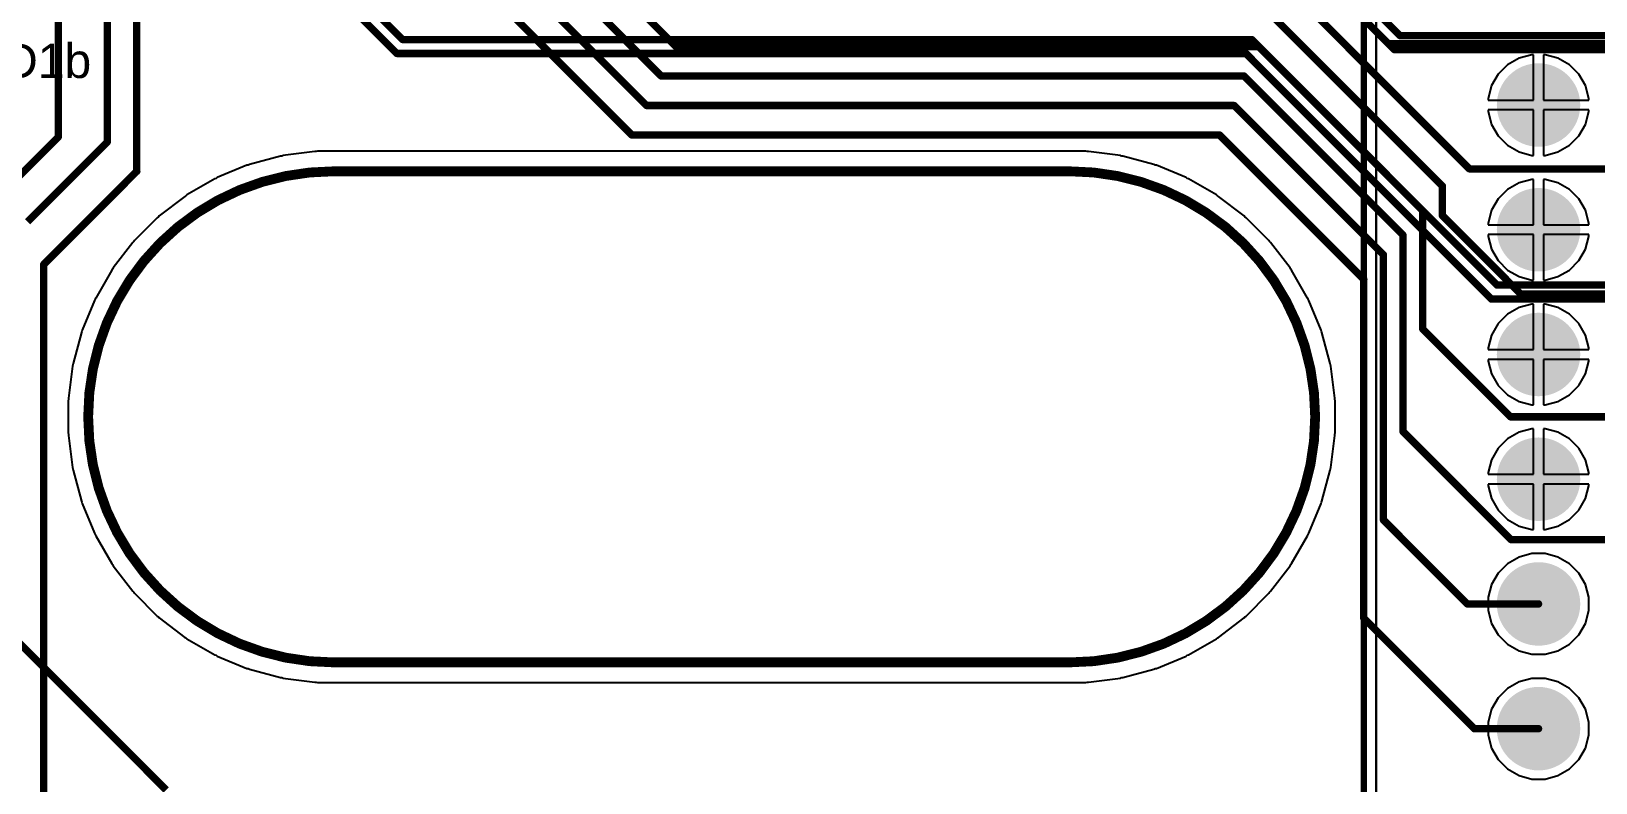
# Model space of a CAD drawing. Header units: inches. Extents: x 0 to 110, y 0 to 95.
# Drawn here: x 60.25 to 92.13, y 40.05 to 55.35 of the extents above; entities that cross this region are included whole.
import ezdxf

# ---------------------------------------------------------------- set-up
doc = ezdxf.new("R2010")
doc.units = ezdxf.units.IN
for name, color, linetype in [('Bottom Layer', 5, 'Continuous'), ('Bottom Solder', 6, 'Continuous'), ('Int1', 16, 'Continuous'), ('Int2', 76, 'Continuous'), ('Mechanical 13', 56, 'Continuous'), ('Multi-Layer', 9, 'Continuous'), ('Pad Holes', 156, 'Continuous'), ('Top Courtyard', 56, 'Continuous'), ('Top Layer', 1, 'Continuous'), ('Top Overlay', 2, 'Continuous'), ('Top Solder', 216, 'Continuous'), ('V Cut', 76, 'Continuous')]:
    doc.layers.add(name, color=color, linetype=linetype)
doc.styles.add('Arial', font='', dxfattribs={"height": 0.2})
doc.styles.get('Arial').set_extended_font_data('Arial')

# ---------------------------------------------------------------- blocks, each defined once
blk = doc.blocks.new('DIN41612_48_3_____________________1033')
at = {"layer": 'Bottom Layer'}
h = blk.add_hatch(color=5, dxfattribs=at)
edge = h.paths.add_edge_path()
edge.add_arc((-6.35, 10.54), 0.825, 0, 360)
h = blk.add_hatch(color=5, dxfattribs=at)
edge = h.paths.add_edge_path()
edge.add_arc((-3.81, 10.54), 0.825, 0, 360)
h = blk.add_hatch(color=5, dxfattribs=at)
edge = h.paths.add_edge_path()
edge.add_arc((-1.27, 10.54), 0.825, 0, 360)
h = blk.add_hatch(color=5, dxfattribs=at)
edge = h.paths.add_edge_path()
edge.add_arc((1.27, 10.54), 0.825, 0, 360)
h = blk.add_hatch(color=5, dxfattribs=at)
edge = h.paths.add_edge_path()
edge.add_arc((3.81, 10.54), 0.825, 0, 360)
h = blk.add_hatch(color=5, dxfattribs=at)
edge = h.paths.add_edge_path()
edge.add_arc((6.35, 10.54), 0.825, 0, 360)
at = {"layer": 'Bottom Solder'}
h = blk.add_hatch(color=6, dxfattribs=at)
edge = h.paths.add_edge_path()
edge.add_arc((-6.35, 10.54), 0.85, 0, 360)
h = blk.add_hatch(color=6, dxfattribs=at)
edge = h.paths.add_edge_path()
edge.add_arc((-3.81, 10.54), 0.85, 0, 360)
h = blk.add_hatch(color=6, dxfattribs=at)
edge = h.paths.add_edge_path()
edge.add_arc((-1.27, 10.54), 0.85, 0, 360)
h = blk.add_hatch(color=6, dxfattribs=at)
edge = h.paths.add_edge_path()
edge.add_arc((1.27, 10.54), 0.85, 0, 360)
h = blk.add_hatch(color=6, dxfattribs=at)
edge = h.paths.add_edge_path()
edge.add_arc((3.81, 10.54), 0.85, 0, 360)
h = blk.add_hatch(color=6, dxfattribs=at)
edge = h.paths.add_edge_path()
edge.add_arc((6.35, 10.54), 0.85, 0, 360)
at = {"layer": 'Int1'}
h = blk.add_hatch(color=16, dxfattribs=at)
edge = h.paths.add_edge_path()
edge.add_arc((-6.35, 10.54), 0.825, 0, 360)
h = blk.add_hatch(color=16, dxfattribs=at)
edge = h.paths.add_edge_path()
edge.add_arc((-3.81, 10.54), 0.825, 0, 360)
h = blk.add_hatch(color=16, dxfattribs=at)
edge = h.paths.add_edge_path()
edge.add_arc((-1.27, 10.54), 0.825, 0, 360)
h = blk.add_hatch(color=16, dxfattribs=at)
edge = h.paths.add_edge_path()
edge.add_arc((1.27, 10.54), 0.825, 0, 360)
h = blk.add_hatch(color=16, dxfattribs=at)
edge = h.paths.add_edge_path()
edge.add_arc((3.81, 10.54), 0.825, 0, 360)
h = blk.add_hatch(color=16, dxfattribs=at)
edge = h.paths.add_edge_path()
edge.add_arc((6.35, 10.54), 0.825, 0, 360)
at = {"layer": 'Int2'}
h = blk.add_hatch(color=76, dxfattribs=at)
edge = h.paths.add_edge_path()
edge.add_arc((-6.35, 10.54), 0.825, 0, 360)
h = blk.add_hatch(color=76, dxfattribs=at)
edge = h.paths.add_edge_path()
edge.add_arc((-3.81, 10.54), 0.825, 0, 360)
h = blk.add_hatch(color=76, dxfattribs=at)
edge = h.paths.add_edge_path()
edge.add_arc((-1.27, 10.54), 0.825, 0, 360)
h = blk.add_hatch(color=76, dxfattribs=at)
edge = h.paths.add_edge_path()
edge.add_arc((1.27, 10.54), 0.825, 0, 360)
h = blk.add_hatch(color=76, dxfattribs=at)
edge = h.paths.add_edge_path()
edge.add_arc((3.81, 10.54), 0.825, 0, 360)
h = blk.add_hatch(color=76, dxfattribs=at)
edge = h.paths.add_edge_path()
edge.add_arc((6.35, 10.54), 0.825, 0, 360)
at = {"layer": 'Multi-Layer'}
h = blk.add_hatch(color=9, dxfattribs=at)
edge = h.paths.add_edge_path()
edge.add_arc((-6.35, 10.54), 0.825, 0, 360)
h = blk.add_hatch(color=9, dxfattribs=at)
edge = h.paths.add_edge_path()
edge.add_arc((-3.81, 10.54), 0.825, 0, 360)
h = blk.add_hatch(color=9, dxfattribs=at)
edge = h.paths.add_edge_path()
edge.add_arc((-1.27, 10.54), 0.825, 0, 360)
h = blk.add_hatch(color=9, dxfattribs=at)
edge = h.paths.add_edge_path()
edge.add_arc((1.27, 10.54), 0.825, 0, 360)
h = blk.add_hatch(color=9, dxfattribs=at)
edge = h.paths.add_edge_path()
edge.add_arc((3.81, 10.54), 0.825, 0, 360)
h = blk.add_hatch(color=9, dxfattribs=at)
edge = h.paths.add_edge_path()
edge.add_arc((6.35, 10.54), 0.825, 0, 360)
at = {"layer": 'Pad Holes'}
h = blk.add_hatch(color=7, dxfattribs=at)
edge = h.paths.add_edge_path()
edge.add_arc((-6.35, 10.54), 0.5, 0, 360)
h = blk.add_hatch(color=7, dxfattribs=at)
edge = h.paths.add_edge_path()
edge.add_arc((-3.81, 10.54), 0.5, 0, 360)
h = blk.add_hatch(color=7, dxfattribs=at)
edge = h.paths.add_edge_path()
edge.add_arc((-1.27, 10.54), 0.5, 0, 360)
h = blk.add_hatch(color=7, dxfattribs=at)
edge = h.paths.add_edge_path()
edge.add_arc((1.27, 10.54), 0.5, 0, 360)
h = blk.add_hatch(color=7, dxfattribs=at)
edge = h.paths.add_edge_path()
edge.add_arc((3.81, 10.54), 0.5, 0, 360)
h = blk.add_hatch(color=7, dxfattribs=at)
edge = h.paths.add_edge_path()
edge.add_arc((6.35, 10.54), 0.5, 0, 360)
at = {"layer": 'Top Layer'}
h = blk.add_hatch(color=1, dxfattribs=at)
edge = h.paths.add_edge_path()
edge.add_arc((-6.35, 10.54), 0.825, 0, 360)
h = blk.add_hatch(color=1, dxfattribs=at)
edge = h.paths.add_edge_path()
edge.add_arc((-3.81, 10.54), 0.825, 0, 360)
h = blk.add_hatch(color=1, dxfattribs=at)
edge = h.paths.add_edge_path()
edge.add_arc((-1.27, 10.54), 0.825, 0, 360)
h = blk.add_hatch(color=1, dxfattribs=at)
edge = h.paths.add_edge_path()
edge.add_arc((1.27, 10.54), 0.825, 0, 360)
h = blk.add_hatch(color=1, dxfattribs=at)
edge = h.paths.add_edge_path()
edge.add_arc((3.81, 10.54), 0.825, 0, 360)
h = blk.add_hatch(color=1, dxfattribs=at)
edge = h.paths.add_edge_path()
edge.add_arc((6.35, 10.54), 0.825, 0, 360)
at = {"layer": 'Top Solder'}
h = blk.add_hatch(color=216, dxfattribs=at)
edge = h.paths.add_edge_path()
edge.add_arc((-6.35, 10.54), 0.85, 0, 360)
h = blk.add_hatch(color=216, dxfattribs=at)
edge = h.paths.add_edge_path()
edge.add_arc((-3.81, 10.54), 0.85, 0, 360)
h = blk.add_hatch(color=216, dxfattribs=at)
edge = h.paths.add_edge_path()
edge.add_arc((-1.27, 10.54), 0.85, 0, 360)
h = blk.add_hatch(color=216, dxfattribs=at)
edge = h.paths.add_edge_path()
edge.add_arc((1.27, 10.54), 0.85, 0, 360)
h = blk.add_hatch(color=216, dxfattribs=at)
edge = h.paths.add_edge_path()
edge.add_arc((3.81, 10.54), 0.85, 0, 360)
h = blk.add_hatch(color=216, dxfattribs=at)
edge = h.paths.add_edge_path()
edge.add_arc((6.35, 10.54), 0.85, 0, 360)
blk = doc.blocks.new('RPI_1037')
at = {"layer": 'Mechanical 13'}
blk.add_lwpolyline([(-42.5, 25, 0.127, 0.127, 0), (-42.5, -25, 0.127, 0.127, 0)], format="xyseb", dxfattribs=at)
at = {"layer": 'Top Courtyard'}
blk.add_lwpolyline([(-42.75, 28.25, 0.05, 0.05, 0), (-42.75, -30.255, 0.05, 0.05, 0)], format="xyseb", dxfattribs=at)
at = {"layer": 'Top Overlay'}
blk.add_lwpolyline([(-42.5, 25, 0.127, 0.127, 0), (-42.5, -25, 0.127, 0.127, 0)], format="xyseb", dxfattribs=at)

msp = doc.modelspace()

# ---------------------------------------------------------------- linework, layer by layer
at = {"layer": 'Bottom Layer'}
for points in [[(51.816, 71.184, 0.15, 0.15, 0), (67.817, 55.183, 0.15, 0.15, 0)], [(51.698, 70.9, 0.15, 0.15, 0), (67.699, 54.899, 0.15, 0.15, 0)], [(86.518, 56.884, 0.15, 0.15, 0), (88.14, 55.262, 0.15, 0.15, 0)], [(86.4, 56.6, 0.15, 0.15, 0), (88.022, 54.978, 0.15, 0.15, 0)], [(67.817, 55.183, 0.15, 0.15, 0), (85.117, 55.183, 0.15, 0.15, 0)], [(85.117, 55.183, 0.15, 0.15, 0), (90.118, 50.182, 0.15, 0.15, 0)], [(88.14, 55.262, 0.15, 0.15, 0), (92.372, 55.262, 0.15, 0.15, 0)], [(67.699, 54.899, 0.15, 0.15, 0), (84.999, 54.899, 0.15, 0.15, 0)], [(84.999, 54.899, 0.15, 0.15, 0), (90, 49.898, 0.15, 0.15, 0)], [(88.022, 54.978, 0.15, 0.15, 0), (92.372, 54.978, 0.15, 0.15, 0)], [(90.118, 50.182, 0.15, 0.15, 0), (92.372, 50.182, 0.15, 0.15, 0)], [(90, 49.898, 0.15, 0.15, 0), (92.372, 49.898, 0.15, 0.15, 0)], [(59.7, 43.2, 0.15, 0.15, 0), (63, 39.9, 0.15, 0.15, 0)]]:
    msp.add_lwpolyline(points, format="xyseb", dxfattribs=at)
for points in [[(67.779, 55.183, 0.075, 0.075, 1), (67.854, 55.183, 0.075, 0.075, 1)], [(67.779, 55.183, 0.075, 0.075, 1), (67.854, 55.183, 0.075, 0.075, 1)], [(85.079, 55.183, 0.075, 0.075, 1), (85.154, 55.183, 0.075, 0.075, 1)], [(85.079, 55.183, 0.075, 0.075, 1), (85.154, 55.183, 0.075, 0.075, 1)], [(88.102, 55.262, 0.075, 0.075, 1), (88.177, 55.262, 0.075, 0.075, 1)], [(88.102, 55.262, 0.075, 0.075, 1), (88.177, 55.262, 0.075, 0.075, 1)], [(67.662, 54.899, 0.075, 0.075, 1), (67.737, 54.899, 0.075, 0.075, 1)], [(67.662, 54.899, 0.075, 0.075, 1), (67.737, 54.899, 0.075, 0.075, 1)], [(84.962, 54.899, 0.075, 0.075, 1), (85.037, 54.899, 0.075, 0.075, 1)], [(84.962, 54.899, 0.075, 0.075, 1), (85.037, 54.899, 0.075, 0.075, 1)], [(87.985, 54.978, 0.075, 0.075, 1), (88.06, 54.978, 0.075, 0.075, 1)], [(87.985, 54.978, 0.075, 0.075, 1), (88.06, 54.978, 0.075, 0.075, 1)], [(90.08, 50.182, 0.075, 0.075, 1), (90.155, 50.182, 0.075, 0.075, 1)], [(90.08, 50.182, 0.075, 0.075, 1), (90.155, 50.182, 0.075, 0.075, 1)], [(89.963, 49.898, 0.075, 0.075, 1), (90.038, 49.898, 0.075, 0.075, 1)], [(89.963, 49.898, 0.075, 0.075, 1), (90.038, 49.898, 0.075, 0.075, 1)]]:
    msp.add_lwpolyline(points, format="xyseb", close=True, dxfattribs=at)
at = {"layer": 'Int1'}
for p, q in [((90.825, 54.875), (90.564, 54.805)), ((90.86, 54.875), (90.825, 54.875)), ((90.86, 53.95), (90.86, 54.875)), ((91.095, 54.875), (91.06, 54.875)), ((91.06, 54.875), (91.06, 53.95)), ((91.356, 54.805), (91.095, 54.875)), ((90.331, 54.67), (90.14, 54.479)), ((90.564, 54.805), (90.331, 54.67)), ((91.589, 54.67), (91.356, 54.805)), ((91.78, 54.479), (91.589, 54.67)), ((90.005, 54.246), (89.935, 53.985)), ((90.14, 54.479), (90.005, 54.246)), ((91.915, 54.246), (91.78, 54.479)), ((91.985, 53.985), (91.915, 54.246)), ((89.935, 53.985), (89.935, 53.95)), ((89.935, 53.95), (90.86, 53.95)), ((91.06, 53.95), (91.985, 53.95)), ((91.985, 53.95), (91.985, 53.985)), ((90.86, 53.75), (89.935, 53.75)), ((89.935, 53.75), (89.935, 53.715)), ((89.935, 53.715), (90.005, 53.454)), ((90.86, 52.825), (90.86, 53.75)), ((91.985, 53.75), (91.06, 53.75)), ((91.06, 53.75), (91.06, 52.825)), ((91.915, 53.454), (91.985, 53.715)), ((91.985, 53.715), (91.985, 53.75)), ((90.005, 53.454), (90.14, 53.221)), ((91.78, 53.221), (91.915, 53.454)), ((90.14, 53.221), (90.331, 53.03)), ((90.331, 53.03), (90.564, 52.895)), ((91.356, 52.895), (91.589, 53.03)), ((91.589, 53.03), (91.78, 53.221)), ((64.642, 52.622), (64.037, 52.371)), ((64.669, 52.627), (64.642, 52.622)), ((64.693, 52.639), (64.669, 52.627)), ((65.326, 52.808), (64.693, 52.639)), ((65.353, 52.81), (65.326, 52.808)), ((65.378, 52.819), (65.353, 52.81)), ((66.028, 52.904), (65.378, 52.819)), ((66.055, 52.903), (66.028, 52.904)), ((66.081, 52.908), (66.055, 52.903)), ((81.737, 52.908), (66.081, 52.908)), ((81.763, 52.903), (81.737, 52.908)), ((81.79, 52.904), (81.763, 52.903)), ((82.44, 52.819), (81.79, 52.904)), ((82.465, 52.81), (82.44, 52.819)), ((82.492, 52.808), (82.465, 52.81)), ((83.125, 52.639), (82.492, 52.808)), ((83.149, 52.627), (83.125, 52.639)), ((83.176, 52.622), (83.149, 52.627)), ((83.781, 52.371), (83.176, 52.622)), ((90.564, 52.895), (90.825, 52.825)), ((90.825, 52.825), (90.86, 52.825)), ((91.06, 52.825), (91.095, 52.825)), ((91.095, 52.825), (91.356, 52.895)), ((63.989, 52.347), (63.421, 52.019)), ((64.014, 52.356), (63.989, 52.347)), ((64.037, 52.371), (64.014, 52.356)), ((83.804, 52.356), (83.781, 52.371)), ((83.829, 52.347), (83.804, 52.356)), ((84.397, 52.019), (83.829, 52.347)), ((90.825, 52.335), (90.564, 52.265)), ((90.86, 52.335), (90.825, 52.335)), ((90.86, 51.41), (90.86, 52.335)), ((91.095, 52.335), (91.06, 52.335)), ((91.06, 52.335), (91.06, 51.41)), ((91.356, 52.265), (91.095, 52.335)), ((63.377, 51.99), (62.857, 51.591)), ((63.401, 52.002), (63.377, 51.99)), ((63.421, 52.019), (63.401, 52.002)), ((84.417, 52.002), (84.397, 52.019)), ((84.441, 51.99), (84.417, 52.002)), ((84.961, 51.591), (84.441, 51.99)), ((90.331, 52.13), (90.14, 51.939)), ((90.564, 52.265), (90.331, 52.13)), ((91.589, 52.13), (91.356, 52.265)), ((91.78, 51.939), (91.589, 52.13)), ((90.005, 51.706), (89.935, 51.445)), ((90.14, 51.939), (90.005, 51.706)), ((91.915, 51.706), (91.78, 51.939)), ((91.985, 51.445), (91.915, 51.706)), ((62.817, 51.556), (62.353, 51.092)), ((62.839, 51.571), (62.817, 51.556)), ((62.857, 51.591), (62.839, 51.571)), ((84.979, 51.571), (84.961, 51.591)), ((85.001, 51.556), (84.979, 51.571)), ((85.465, 51.092), (85.001, 51.556)), ((89.935, 51.445), (89.935, 51.41)), ((89.935, 51.41), (90.86, 51.41)), ((91.06, 51.41), (91.985, 51.41)), ((91.985, 51.41), (91.985, 51.445)), ((62.318, 51.052), (61.919, 50.532)), ((62.338, 51.07), (62.318, 51.052)), ((62.353, 51.092), (62.338, 51.07)), ((85.48, 51.07), (85.465, 51.092)), ((85.5, 51.052), (85.48, 51.07)), ((85.899, 50.532), (85.5, 51.052)), ((90.86, 51.21), (89.935, 51.21)), ((89.935, 51.21), (89.935, 51.175)), ((89.935, 51.175), (90.005, 50.914)), ((90.86, 50.285), (90.86, 51.21)), ((91.985, 51.21), (91.06, 51.21)), ((91.06, 51.21), (91.06, 50.285)), ((91.915, 50.914), (91.985, 51.175)), ((91.985, 51.175), (91.985, 51.21)), ((90.005, 50.914), (90.14, 50.681)), ((91.78, 50.681), (91.915, 50.914)), ((61.89, 50.488), (61.562, 49.92)), ((61.907, 50.508), (61.89, 50.488)), ((61.919, 50.532), (61.907, 50.508)), ((85.911, 50.508), (85.899, 50.532)), ((85.929, 50.488), (85.911, 50.508)), ((86.256, 49.92), (85.929, 50.488)), ((90.14, 50.681), (90.331, 50.49)), ((90.331, 50.49), (90.564, 50.355)), ((91.356, 50.355), (91.589, 50.49)), ((91.589, 50.49), (91.78, 50.681)), ((90.564, 50.355), (90.825, 50.285)), ((90.825, 50.285), (90.86, 50.285)), ((91.06, 50.285), (91.095, 50.285)), ((91.095, 50.285), (91.356, 50.355)), ((61.538, 49.872), (61.287, 49.267)), ((61.553, 49.895), (61.538, 49.872)), ((61.562, 49.92), (61.553, 49.895)), ((86.265, 49.895), (86.256, 49.92)), ((86.28, 49.872), (86.265, 49.895)), ((86.531, 49.267), (86.28, 49.872)), ((90.564, 49.725), (90.331, 49.59)), ((90.825, 49.795), (90.564, 49.725)), ((90.86, 49.795), (90.825, 49.795)), ((90.86, 48.87), (90.86, 49.795)), ((91.095, 49.795), (91.06, 49.795)), ((91.06, 49.795), (91.06, 48.87)), ((91.356, 49.725), (91.095, 49.795)), ((91.589, 49.59), (91.356, 49.725)), ((90.331, 49.59), (90.14, 49.399)), ((91.78, 49.399), (91.589, 49.59)), ((61.27, 49.216), (61.101, 48.583)), ((61.282, 49.24), (61.27, 49.216)), ((61.287, 49.267), (61.282, 49.24)), ((86.536, 49.24), (86.531, 49.267)), ((86.548, 49.216), (86.536, 49.24)), ((86.717, 48.583), (86.548, 49.216)), ((90.005, 49.166), (89.935, 48.905)), ((90.14, 49.399), (90.005, 49.166)), ((91.915, 49.166), (91.78, 49.399)), ((91.985, 48.905), (91.915, 49.166)), ((89.935, 48.905), (89.935, 48.87)), ((89.935, 48.87), (90.86, 48.87)), ((91.06, 48.87), (91.985, 48.87)), ((91.985, 48.87), (91.985, 48.905)), ((61.09, 48.531), (61.005, 47.881)), ((61.099, 48.556), (61.09, 48.531)), ((61.101, 48.583), (61.099, 48.556)), ((86.719, 48.556), (86.717, 48.583)), ((86.728, 48.531), (86.719, 48.556)), ((86.813, 47.881), (86.728, 48.531)), ((90.86, 48.67), (89.935, 48.67)), ((89.935, 48.67), (89.935, 48.635)), ((89.935, 48.635), (90.005, 48.374)), ((90.86, 47.745), (90.86, 48.67)), ((91.985, 48.67), (91.06, 48.67)), ((91.06, 48.67), (91.06, 47.745)), ((91.915, 48.374), (91.985, 48.635)), ((91.985, 48.635), (91.985, 48.67)), ((90.005, 48.374), (90.14, 48.141)), ((90.14, 48.141), (90.331, 47.95)), ((91.589, 47.95), (91.78, 48.141)), ((91.78, 48.141), (91.915, 48.374)), ((61.007, 47.854), (61.001, 47.828)), ((61.001, 47.828), (61.001, 47.172)), ((61.005, 47.881), (61.007, 47.854)), ((86.812, 47.854), (86.813, 47.881)), ((86.817, 47.828), (86.812, 47.854)), ((86.817, 47.172), (86.817, 47.828)), ((90.331, 47.95), (90.564, 47.815)), ((90.564, 47.815), (90.825, 47.745)), ((91.095, 47.745), (91.356, 47.815)), ((91.356, 47.815), (91.589, 47.95)), ((90.825, 47.745), (90.86, 47.745)), ((91.06, 47.745), (91.095, 47.745)), ((90.564, 47.185), (90.331, 47.05)), ((90.825, 47.255), (90.564, 47.185)), ((90.86, 47.255), (90.825, 47.255)), ((90.86, 46.33), (90.86, 47.255)), ((91.095, 47.255), (91.06, 47.255)), ((91.06, 47.255), (91.06, 46.33)), ((91.356, 47.185), (91.095, 47.255)), ((91.589, 47.05), (91.356, 47.185)), ((61.001, 47.172), (61.007, 47.146)), ((61.007, 47.146), (61.005, 47.119)), ((61.005, 47.119), (61.09, 46.469)), ((86.728, 46.469), (86.813, 47.119)), ((86.812, 47.146), (86.817, 47.172)), ((86.813, 47.119), (86.812, 47.146)), ((90.14, 46.859), (90.005, 46.626)), ((90.331, 47.05), (90.14, 46.859)), ((91.78, 46.859), (91.589, 47.05)), ((91.915, 46.626), (91.78, 46.859)), ((90.005, 46.626), (89.935, 46.365)), ((91.985, 46.365), (91.915, 46.626)), ((61.09, 46.469), (61.099, 46.444)), ((61.099, 46.444), (61.101, 46.417)), ((61.101, 46.417), (61.27, 45.784)), ((86.548, 45.784), (86.717, 46.417)), ((86.717, 46.417), (86.719, 46.444)), ((86.719, 46.444), (86.728, 46.469)), ((89.935, 46.365), (89.935, 46.33)), ((89.935, 46.33), (90.86, 46.33)), ((91.06, 46.33), (91.985, 46.33)), ((91.985, 46.33), (91.985, 46.365)), ((90.86, 46.13), (89.935, 46.13)), ((89.935, 46.13), (89.935, 46.095)), ((89.935, 46.095), (90.005, 45.834)), ((90.86, 45.205), (90.86, 46.13)), ((91.985, 46.13), (91.06, 46.13)), ((91.06, 46.13), (91.06, 45.205)), ((91.915, 45.834), (91.985, 46.095)), ((91.985, 46.095), (91.985, 46.13)), ((61.27, 45.784), (61.282, 45.76)), ((61.282, 45.76), (61.287, 45.733)), ((61.287, 45.733), (61.538, 45.128)), ((86.28, 45.128), (86.531, 45.733)), ((86.531, 45.733), (86.536, 45.76)), ((86.536, 45.76), (86.548, 45.784)), ((90.005, 45.834), (90.14, 45.601)), ((90.14, 45.601), (90.331, 45.41)), ((91.589, 45.41), (91.78, 45.601)), ((91.78, 45.601), (91.915, 45.834)), ((90.331, 45.41), (90.564, 45.275)), ((90.564, 45.275), (90.825, 45.205)), ((91.095, 45.205), (91.356, 45.275)), ((91.356, 45.275), (91.589, 45.41)), ((61.538, 45.128), (61.553, 45.105)), ((61.553, 45.105), (61.562, 45.08)), ((61.562, 45.08), (61.89, 44.512)), ((85.929, 44.512), (86.256, 45.08)), ((86.256, 45.08), (86.265, 45.105)), ((86.265, 45.105), (86.28, 45.128)), ((90.825, 45.205), (90.86, 45.205)), ((91.06, 45.205), (91.095, 45.205)), ((90.564, 44.645), (90.331, 44.51)), ((90.825, 44.715), (90.564, 44.645)), ((91.095, 44.715), (90.825, 44.715)), ((91.356, 44.645), (91.095, 44.715)), ((91.589, 44.51), (91.356, 44.645)), ((61.89, 44.512), (61.907, 44.492)), ((61.907, 44.492), (61.919, 44.468)), ((61.919, 44.468), (62.318, 43.948)), ((85.5, 43.948), (85.899, 44.468)), ((85.899, 44.468), (85.911, 44.492)), ((85.911, 44.492), (85.929, 44.512)), ((90.14, 44.319), (90.005, 44.086)), ((90.331, 44.51), (90.14, 44.319)), ((91.78, 44.319), (91.589, 44.51)), ((91.915, 44.086), (91.78, 44.319)), ((90.005, 44.086), (89.935, 43.825)), ((91.985, 43.825), (91.915, 44.086)), ((62.318, 43.948), (62.338, 43.93)), ((62.338, 43.93), (62.353, 43.908)), ((62.353, 43.908), (62.817, 43.444)), ((85.001, 43.444), (85.465, 43.908)), ((85.465, 43.908), (85.48, 43.93)), ((85.48, 43.93), (85.5, 43.948)), ((89.935, 43.825), (89.935, 43.555)), ((91.985, 43.555), (91.985, 43.825)), ((62.817, 43.444), (62.839, 43.429)), ((62.839, 43.429), (62.857, 43.409)), ((62.857, 43.409), (63.377, 43.01)), ((84.441, 43.01), (84.961, 43.409)), ((84.961, 43.409), (84.979, 43.429)), ((84.979, 43.429), (85.001, 43.444)), ((89.935, 43.555), (90.005, 43.294)), ((91.915, 43.294), (91.985, 43.555)), ((90.005, 43.294), (90.14, 43.061)), ((90.14, 43.061), (90.331, 42.87)), ((91.589, 42.87), (91.78, 43.061)), ((91.78, 43.061), (91.915, 43.294)), ((63.377, 43.01), (63.401, 42.998)), ((63.401, 42.998), (63.421, 42.981)), ((63.421, 42.981), (63.989, 42.653)), ((83.829, 42.653), (84.397, 42.981)), ((84.397, 42.981), (84.417, 42.998)), ((84.417, 42.998), (84.441, 43.01)), ((90.331, 42.87), (90.564, 42.735)), ((90.564, 42.735), (90.825, 42.665)), ((91.095, 42.665), (91.356, 42.735)), ((91.356, 42.735), (91.589, 42.87)), ((63.989, 42.653), (64.014, 42.644)), ((64.014, 42.644), (64.037, 42.629)), ((64.037, 42.629), (64.642, 42.378)), ((83.176, 42.378), (83.781, 42.629)), ((83.781, 42.629), (83.804, 42.644)), ((83.804, 42.644), (83.829, 42.653)), ((90.825, 42.665), (91.095, 42.665)), ((64.642, 42.378), (64.669, 42.373)), ((64.669, 42.373), (64.693, 42.361)), ((64.693, 42.361), (65.326, 42.192)), ((65.326, 42.192), (65.353, 42.19)), ((65.353, 42.19), (65.378, 42.181)), ((65.378, 42.181), (66.028, 42.096)), ((66.028, 42.096), (66.055, 42.097)), ((66.055, 42.097), (66.081, 42.092)), ((66.081, 42.092), (81.737, 42.092)), ((81.737, 42.092), (81.763, 42.097)), ((81.763, 42.097), (81.79, 42.096)), ((81.79, 42.096), (82.44, 42.181)), ((82.44, 42.181), (82.465, 42.19)), ((82.465, 42.19), (82.492, 42.192)), ((82.492, 42.192), (83.125, 42.361)), ((83.125, 42.361), (83.149, 42.373)), ((83.149, 42.373), (83.176, 42.378)), ((90.564, 42.105), (90.331, 41.97)), ((90.825, 42.175), (90.564, 42.105)), ((91.095, 42.175), (90.825, 42.175)), ((91.356, 42.105), (91.095, 42.175)), ((91.589, 41.97), (91.356, 42.105)), ((90.14, 41.779), (90.005, 41.546)), ((90.331, 41.97), (90.14, 41.779)), ((91.78, 41.779), (91.589, 41.97)), ((91.915, 41.546), (91.78, 41.779)), ((90.005, 41.546), (89.935, 41.285)), ((91.985, 41.285), (91.915, 41.546)), ((89.935, 41.285), (89.935, 41.015)), ((91.985, 41.015), (91.985, 41.285)), ((89.935, 41.015), (90.005, 40.754)), ((91.915, 40.754), (91.985, 41.015)), ((90.005, 40.754), (90.14, 40.521)), ((90.14, 40.521), (90.331, 40.33)), ((91.589, 40.33), (91.78, 40.521)), ((91.78, 40.521), (91.915, 40.754)), ((90.331, 40.33), (90.564, 40.195)), ((90.564, 40.195), (90.825, 40.125)), ((91.095, 40.125), (91.356, 40.195)), ((91.356, 40.195), (91.589, 40.33)), ((90.825, 40.125), (91.095, 40.125))]:
    msp.add_line(p, q, dxfattribs=at)
at = {"layer": 'Int2'}
for p, q in [((90.825, 54.875), (90.564, 54.805)), ((90.86, 54.875), (90.825, 54.875)), ((90.86, 53.95), (90.86, 54.875)), ((91.095, 54.875), (91.06, 54.875)), ((91.06, 54.875), (91.06, 53.95)), ((91.356, 54.805), (91.095, 54.875)), ((90.331, 54.67), (90.14, 54.479)), ((90.564, 54.805), (90.331, 54.67)), ((91.589, 54.67), (91.356, 54.805)), ((91.78, 54.479), (91.589, 54.67)), ((90.005, 54.246), (89.935, 53.985)), ((90.14, 54.479), (90.005, 54.246)), ((91.915, 54.246), (91.78, 54.479)), ((91.985, 53.985), (91.915, 54.246)), ((89.935, 53.985), (89.935, 53.95)), ((89.935, 53.95), (90.86, 53.95)), ((91.06, 53.95), (91.985, 53.95)), ((91.985, 53.95), (91.985, 53.985)), ((90.86, 53.75), (89.935, 53.75)), ((89.935, 53.75), (89.935, 53.715)), ((89.935, 53.715), (90.005, 53.454)), ((90.86, 52.825), (90.86, 53.75)), ((91.985, 53.75), (91.06, 53.75)), ((91.06, 53.75), (91.06, 52.825)), ((91.915, 53.454), (91.985, 53.715)), ((91.985, 53.715), (91.985, 53.75)), ((90.005, 53.454), (90.14, 53.221)), ((91.78, 53.221), (91.915, 53.454)), ((90.14, 53.221), (90.331, 53.03)), ((90.331, 53.03), (90.564, 52.895)), ((91.356, 52.895), (91.589, 53.03)), ((91.589, 53.03), (91.78, 53.221)), ((64.642, 52.622), (64.037, 52.371)), ((64.669, 52.627), (64.642, 52.622)), ((64.693, 52.639), (64.669, 52.627)), ((65.326, 52.808), (64.693, 52.639)), ((65.353, 52.81), (65.326, 52.808)), ((65.378, 52.819), (65.353, 52.81)), ((66.028, 52.904), (65.378, 52.819)), ((66.055, 52.903), (66.028, 52.904)), ((66.081, 52.908), (66.055, 52.903)), ((81.737, 52.908), (66.081, 52.908)), ((81.763, 52.903), (81.737, 52.908)), ((81.79, 52.904), (81.763, 52.903)), ((82.44, 52.819), (81.79, 52.904)), ((82.465, 52.81), (82.44, 52.819)), ((82.492, 52.808), (82.465, 52.81)), ((83.125, 52.639), (82.492, 52.808)), ((83.149, 52.627), (83.125, 52.639)), ((83.176, 52.622), (83.149, 52.627)), ((83.781, 52.371), (83.176, 52.622)), ((90.564, 52.895), (90.825, 52.825)), ((90.825, 52.825), (90.86, 52.825)), ((91.06, 52.825), (91.095, 52.825)), ((91.095, 52.825), (91.356, 52.895)), ((63.989, 52.347), (63.421, 52.019)), ((64.014, 52.356), (63.989, 52.347)), ((64.037, 52.371), (64.014, 52.356)), ((83.804, 52.356), (83.781, 52.371)), ((83.829, 52.347), (83.804, 52.356)), ((84.397, 52.019), (83.829, 52.347)), ((90.825, 52.335), (90.564, 52.265)), ((90.86, 52.335), (90.825, 52.335)), ((90.86, 51.41), (90.86, 52.335)), ((91.095, 52.335), (91.06, 52.335)), ((91.06, 52.335), (91.06, 51.41)), ((91.356, 52.265), (91.095, 52.335)), ((63.377, 51.99), (62.857, 51.591)), ((63.401, 52.002), (63.377, 51.99)), ((63.421, 52.019), (63.401, 52.002)), ((84.417, 52.002), (84.397, 52.019)), ((84.441, 51.99), (84.417, 52.002)), ((84.961, 51.591), (84.441, 51.99)), ((90.331, 52.13), (90.14, 51.939)), ((90.564, 52.265), (90.331, 52.13)), ((91.589, 52.13), (91.356, 52.265)), ((91.78, 51.939), (91.589, 52.13)), ((90.005, 51.706), (89.935, 51.445)), ((90.14, 51.939), (90.005, 51.706)), ((91.915, 51.706), (91.78, 51.939)), ((91.985, 51.445), (91.915, 51.706)), ((62.817, 51.556), (62.353, 51.092)), ((62.839, 51.571), (62.817, 51.556)), ((62.857, 51.591), (62.839, 51.571)), ((84.979, 51.571), (84.961, 51.591)), ((85.001, 51.556), (84.979, 51.571)), ((85.465, 51.092), (85.001, 51.556)), ((89.935, 51.445), (89.935, 51.41)), ((89.935, 51.41), (90.86, 51.41)), ((91.06, 51.41), (91.985, 51.41)), ((91.985, 51.41), (91.985, 51.445)), ((62.318, 51.052), (61.919, 50.532)), ((62.338, 51.07), (62.318, 51.052)), ((62.353, 51.092), (62.338, 51.07)), ((85.48, 51.07), (85.465, 51.092)), ((85.5, 51.052), (85.48, 51.07)), ((85.899, 50.532), (85.5, 51.052)), ((90.86, 51.21), (89.935, 51.21)), ((89.935, 51.21), (89.935, 51.175)), ((89.935, 51.175), (90.005, 50.914)), ((90.86, 50.285), (90.86, 51.21)), ((91.985, 51.21), (91.06, 51.21)), ((91.06, 51.21), (91.06, 50.285)), ((91.915, 50.914), (91.985, 51.175)), ((91.985, 51.175), (91.985, 51.21)), ((90.005, 50.914), (90.14, 50.681)), ((91.78, 50.681), (91.915, 50.914)), ((61.89, 50.488), (61.562, 49.92)), ((61.907, 50.508), (61.89, 50.488)), ((61.919, 50.532), (61.907, 50.508)), ((85.911, 50.508), (85.899, 50.532)), ((85.929, 50.488), (85.911, 50.508)), ((86.256, 49.92), (85.929, 50.488)), ((90.14, 50.681), (90.331, 50.49)), ((90.331, 50.49), (90.564, 50.355)), ((91.356, 50.355), (91.589, 50.49)), ((91.589, 50.49), (91.78, 50.681)), ((90.564, 50.355), (90.825, 50.285)), ((90.825, 50.285), (90.86, 50.285)), ((91.06, 50.285), (91.095, 50.285)), ((91.095, 50.285), (91.356, 50.355)), ((61.538, 49.872), (61.287, 49.267)), ((61.553, 49.895), (61.538, 49.872)), ((61.562, 49.92), (61.553, 49.895)), ((86.265, 49.895), (86.256, 49.92)), ((86.28, 49.872), (86.265, 49.895)), ((86.531, 49.267), (86.28, 49.872)), ((90.564, 49.725), (90.331, 49.59)), ((90.825, 49.795), (90.564, 49.725)), ((90.86, 49.795), (90.825, 49.795)), ((90.86, 48.87), (90.86, 49.795)), ((91.095, 49.795), (91.06, 49.795)), ((91.06, 49.795), (91.06, 48.87)), ((91.356, 49.725), (91.095, 49.795)), ((91.589, 49.59), (91.356, 49.725)), ((90.331, 49.59), (90.14, 49.399)), ((91.78, 49.399), (91.589, 49.59)), ((61.27, 49.216), (61.101, 48.583)), ((61.282, 49.24), (61.27, 49.216)), ((61.287, 49.267), (61.282, 49.24)), ((86.536, 49.24), (86.531, 49.267)), ((86.548, 49.216), (86.536, 49.24)), ((86.717, 48.583), (86.548, 49.216)), ((90.005, 49.166), (89.935, 48.905)), ((90.14, 49.399), (90.005, 49.166)), ((91.915, 49.166), (91.78, 49.399)), ((91.985, 48.905), (91.915, 49.166)), ((89.935, 48.905), (89.935, 48.87)), ((89.935, 48.87), (90.86, 48.87)), ((91.06, 48.87), (91.985, 48.87)), ((91.985, 48.87), (91.985, 48.905)), ((61.09, 48.531), (61.005, 47.881)), ((61.099, 48.556), (61.09, 48.531)), ((61.101, 48.583), (61.099, 48.556)), ((86.719, 48.556), (86.717, 48.583)), ((86.728, 48.531), (86.719, 48.556)), ((86.813, 47.881), (86.728, 48.531)), ((90.86, 48.67), (89.935, 48.67)), ((89.935, 48.67), (89.935, 48.635)), ((89.935, 48.635), (90.005, 48.374)), ((90.86, 47.745), (90.86, 48.67)), ((91.985, 48.67), (91.06, 48.67)), ((91.06, 48.67), (91.06, 47.745)), ((91.915, 48.374), (91.985, 48.635)), ((91.985, 48.635), (91.985, 48.67)), ((90.005, 48.374), (90.14, 48.141)), ((90.14, 48.141), (90.331, 47.95)), ((91.589, 47.95), (91.78, 48.141)), ((91.78, 48.141), (91.915, 48.374)), ((61.007, 47.854), (61.001, 47.828)), ((61.001, 47.828), (61.001, 47.172)), ((61.005, 47.881), (61.007, 47.854)), ((86.812, 47.854), (86.813, 47.881)), ((86.817, 47.828), (86.812, 47.854)), ((86.817, 47.172), (86.817, 47.828)), ((90.331, 47.95), (90.564, 47.815)), ((90.564, 47.815), (90.825, 47.745)), ((91.095, 47.745), (91.356, 47.815)), ((91.356, 47.815), (91.589, 47.95)), ((90.825, 47.745), (90.86, 47.745)), ((91.06, 47.745), (91.095, 47.745)), ((90.564, 47.185), (90.331, 47.05)), ((90.825, 47.255), (90.564, 47.185)), ((90.86, 47.255), (90.825, 47.255)), ((90.86, 46.33), (90.86, 47.255)), ((91.095, 47.255), (91.06, 47.255)), ((91.06, 47.255), (91.06, 46.33)), ((91.356, 47.185), (91.095, 47.255)), ((91.589, 47.05), (91.356, 47.185)), ((61.001, 47.172), (61.007, 47.146)), ((61.007, 47.146), (61.005, 47.119)), ((61.005, 47.119), (61.09, 46.469)), ((86.728, 46.469), (86.813, 47.119)), ((86.812, 47.146), (86.817, 47.172)), ((86.813, 47.119), (86.812, 47.146)), ((90.14, 46.859), (90.005, 46.626)), ((90.331, 47.05), (90.14, 46.859)), ((91.78, 46.859), (91.589, 47.05)), ((91.915, 46.626), (91.78, 46.859)), ((90.005, 46.626), (89.935, 46.365)), ((91.985, 46.365), (91.915, 46.626)), ((61.09, 46.469), (61.099, 46.444)), ((61.099, 46.444), (61.101, 46.417)), ((61.101, 46.417), (61.27, 45.784)), ((86.548, 45.784), (86.717, 46.417)), ((86.717, 46.417), (86.719, 46.444)), ((86.719, 46.444), (86.728, 46.469)), ((89.935, 46.365), (89.935, 46.33)), ((89.935, 46.33), (90.86, 46.33)), ((91.06, 46.33), (91.985, 46.33)), ((91.985, 46.33), (91.985, 46.365)), ((90.86, 46.13), (89.935, 46.13)), ((89.935, 46.13), (89.935, 46.095)), ((89.935, 46.095), (90.005, 45.834)), ((90.86, 45.205), (90.86, 46.13)), ((91.985, 46.13), (91.06, 46.13)), ((91.06, 46.13), (91.06, 45.205)), ((91.915, 45.834), (91.985, 46.095)), ((91.985, 46.095), (91.985, 46.13)), ((61.27, 45.784), (61.282, 45.76)), ((61.282, 45.76), (61.287, 45.733)), ((61.287, 45.733), (61.538, 45.128)), ((86.28, 45.128), (86.531, 45.733)), ((86.531, 45.733), (86.536, 45.76)), ((86.536, 45.76), (86.548, 45.784)), ((90.005, 45.834), (90.14, 45.601)), ((90.14, 45.601), (90.331, 45.41)), ((91.589, 45.41), (91.78, 45.601)), ((91.78, 45.601), (91.915, 45.834)), ((90.331, 45.41), (90.564, 45.275)), ((90.564, 45.275), (90.825, 45.205)), ((91.095, 45.205), (91.356, 45.275)), ((91.356, 45.275), (91.589, 45.41)), ((61.538, 45.128), (61.553, 45.105)), ((61.553, 45.105), (61.562, 45.08)), ((61.562, 45.08), (61.89, 44.512)), ((85.929, 44.512), (86.256, 45.08)), ((86.256, 45.08), (86.265, 45.105)), ((86.265, 45.105), (86.28, 45.128)), ((90.825, 45.205), (90.86, 45.205)), ((91.06, 45.205), (91.095, 45.205)), ((90.564, 44.645), (90.331, 44.51)), ((90.825, 44.715), (90.564, 44.645)), ((91.095, 44.715), (90.825, 44.715)), ((91.356, 44.645), (91.095, 44.715)), ((91.589, 44.51), (91.356, 44.645)), ((61.89, 44.512), (61.907, 44.492)), ((61.907, 44.492), (61.919, 44.468)), ((61.919, 44.468), (62.318, 43.948)), ((85.5, 43.948), (85.899, 44.468)), ((85.899, 44.468), (85.911, 44.492)), ((85.911, 44.492), (85.929, 44.512)), ((90.14, 44.319), (90.005, 44.086)), ((90.331, 44.51), (90.14, 44.319)), ((91.78, 44.319), (91.589, 44.51)), ((91.915, 44.086), (91.78, 44.319)), ((90.005, 44.086), (89.935, 43.825)), ((91.985, 43.825), (91.915, 44.086)), ((62.318, 43.948), (62.338, 43.93)), ((62.338, 43.93), (62.353, 43.908)), ((62.353, 43.908), (62.817, 43.444)), ((85.001, 43.444), (85.465, 43.908)), ((85.465, 43.908), (85.48, 43.93)), ((85.48, 43.93), (85.5, 43.948)), ((89.935, 43.825), (89.935, 43.555)), ((91.985, 43.555), (91.985, 43.825)), ((62.817, 43.444), (62.839, 43.429)), ((62.839, 43.429), (62.857, 43.409)), ((62.857, 43.409), (63.377, 43.01)), ((84.441, 43.01), (84.961, 43.409)), ((84.961, 43.409), (84.979, 43.429)), ((84.979, 43.429), (85.001, 43.444)), ((89.935, 43.555), (90.005, 43.294)), ((91.915, 43.294), (91.985, 43.555)), ((90.005, 43.294), (90.14, 43.061)), ((90.14, 43.061), (90.331, 42.87)), ((91.589, 42.87), (91.78, 43.061)), ((91.78, 43.061), (91.915, 43.294)), ((63.377, 43.01), (63.401, 42.998)), ((63.401, 42.998), (63.421, 42.981)), ((63.421, 42.981), (63.989, 42.653)), ((83.829, 42.653), (84.397, 42.981)), ((84.397, 42.981), (84.417, 42.998)), ((84.417, 42.998), (84.441, 43.01)), ((90.331, 42.87), (90.564, 42.735)), ((90.564, 42.735), (90.825, 42.665)), ((91.095, 42.665), (91.356, 42.735)), ((91.356, 42.735), (91.589, 42.87)), ((63.989, 42.653), (64.014, 42.644)), ((64.014, 42.644), (64.037, 42.629)), ((64.037, 42.629), (64.642, 42.378)), ((83.176, 42.378), (83.781, 42.629)), ((83.781, 42.629), (83.804, 42.644)), ((83.804, 42.644), (83.829, 42.653)), ((90.825, 42.665), (91.095, 42.665)), ((64.642, 42.378), (64.669, 42.373)), ((64.669, 42.373), (64.693, 42.361)), ((64.693, 42.361), (65.326, 42.192)), ((65.326, 42.192), (65.353, 42.19)), ((65.353, 42.19), (65.378, 42.181)), ((65.378, 42.181), (66.028, 42.096)), ((66.028, 42.096), (66.055, 42.097)), ((66.055, 42.097), (66.081, 42.092)), ((66.081, 42.092), (81.737, 42.092)), ((81.737, 42.092), (81.763, 42.097)), ((81.763, 42.097), (81.79, 42.096)), ((81.79, 42.096), (82.44, 42.181)), ((82.44, 42.181), (82.465, 42.19)), ((82.465, 42.19), (82.492, 42.192)), ((82.492, 42.192), (83.125, 42.361)), ((83.125, 42.361), (83.149, 42.373)), ((83.149, 42.373), (83.176, 42.378)), ((90.564, 42.105), (90.331, 41.97)), ((90.825, 42.175), (90.564, 42.105)), ((91.095, 42.175), (90.825, 42.175)), ((91.356, 42.105), (91.095, 42.175)), ((91.589, 41.97), (91.356, 42.105)), ((90.14, 41.779), (90.005, 41.546)), ((90.331, 41.97), (90.14, 41.779)), ((91.78, 41.779), (91.589, 41.97)), ((91.915, 41.546), (91.78, 41.779)), ((90.005, 41.546), (89.935, 41.285)), ((91.985, 41.285), (91.915, 41.546)), ((89.935, 41.285), (89.935, 41.015)), ((91.985, 41.015), (91.985, 41.285)), ((89.935, 41.015), (90.005, 40.754)), ((91.915, 40.754), (91.985, 41.015)), ((90.005, 40.754), (90.14, 40.521)), ((90.14, 40.521), (90.331, 40.33)), ((91.589, 40.33), (91.78, 40.521)), ((91.78, 40.521), (91.915, 40.754)), ((90.331, 40.33), (90.564, 40.195)), ((90.564, 40.195), (90.825, 40.125)), ((91.095, 40.125), (91.356, 40.195)), ((91.356, 40.195), (91.589, 40.33)), ((90.825, 40.125), (91.095, 40.125))]:
    msp.add_line(p, q, dxfattribs=at)
at = {"layer": 'Multi-Layer'}
for p, q in [((64.798, 52.245), (65.432, 52.414)), ((65.432, 52.414), (66.081, 52.5)), ((66.081, 52.5), (81.737, 52.5)), ((81.737, 52.5), (82.387, 52.414)), ((82.387, 52.414), (83.02, 52.245)), ((63.625, 51.666), (64.193, 51.994)), ((64.193, 51.994), (64.798, 52.245)), ((83.02, 52.245), (83.625, 51.994)), ((83.625, 51.994), (84.193, 51.666)), ((63.105, 51.267), (63.625, 51.666)), ((84.193, 51.666), (84.713, 51.267)), ((62.642, 50.804), (63.105, 51.267)), ((84.713, 51.267), (85.176, 50.804)), ((62.243, 50.284), (62.642, 50.804)), ((85.176, 50.804), (85.575, 50.284)), ((61.915, 49.716), (62.243, 50.284)), ((85.575, 50.284), (85.903, 49.716)), ((61.664, 49.111), (61.915, 49.716)), ((85.903, 49.716), (86.154, 49.111)), ((61.495, 48.478), (61.664, 49.111)), ((86.154, 49.111), (86.324, 48.478)), ((61.409, 47.828), (61.495, 48.478)), ((86.324, 48.478), (86.409, 47.828)), ((61.409, 47.172), (61.409, 47.828)), ((86.409, 47.828), (86.409, 47.172)), ((61.495, 46.522), (61.409, 47.172)), ((86.409, 47.172), (86.324, 46.522)), ((61.664, 45.889), (61.495, 46.522)), ((86.324, 46.522), (86.154, 45.889)), ((61.915, 45.284), (61.664, 45.889)), ((86.154, 45.889), (85.903, 45.284)), ((62.243, 44.716), (61.915, 45.284)), ((85.903, 45.284), (85.575, 44.716)), ((62.642, 44.196), (62.243, 44.716)), ((85.575, 44.716), (85.176, 44.196)), ((63.105, 43.733), (62.642, 44.196)), ((85.176, 44.196), (84.713, 43.733)), ((63.625, 43.334), (63.105, 43.733)), ((84.713, 43.733), (84.193, 43.334)), ((64.193, 43.006), (63.625, 43.334)), ((84.193, 43.334), (83.625, 43.006)), ((64.798, 42.755), (64.193, 43.006)), ((65.432, 42.586), (64.798, 42.755)), ((83.02, 42.755), (82.387, 42.586)), ((83.625, 43.006), (83.02, 42.755)), ((66.081, 42.5), (65.432, 42.586)), ((81.737, 42.5), (66.081, 42.5)), ((82.387, 42.586), (81.737, 42.5))]:
    msp.add_line(p, q, dxfattribs=at)
at = {"layer": 'Top Layer'}
for points in [[(60.8, 53.2, 0.15, 0.15, 0), (60.8, 77.3, 0.15, 0.15, 0)], [(61.8, 53.1, 0.15, 0.15, 0), (61.8, 76.849, 0.15, 0.15, 0)], [(62.4, 52.5, 0.15, 0.15, 0), (62.4, 76.6, 0.15, 0.15, 0)], [(65.1, 63.325, 0.15, 0.15, 0), (73.385, 55.04, 0.15, 0.15, 0)], [(63.8, 62.825, 0.15, 0.15, 0), (72.785, 53.84, 0.15, 0.15, 0)], [(64.5, 63.025, 0.15, 0.15, 0), (73.085, 54.44, 0.15, 0.15, 0)], [(63.164, 62.562, 0.15, 0.15, 0), (72.485, 53.24, 0.15, 0.15, 0)], [(86.16, 56.84, 0.15, 0.15, 0), (87.9, 55.1, 0.15, 0.15, 0)], [(85.86, 56.24, 0.15, 0.15, 0), (89.55, 52.55, 0.15, 0.15, 0)], [(85.56, 55.64, 0.15, 0.15, 0), (89, 52.2, 0.15, 0.15, 0)], [(87.9, 55.1, 0.15, 0.15, 0), (94.79, 55.1, 0.15, 0.15, 0)], [(73.385, 55.04, 0.15, 0.15, 0), (85.26, 55.04, 0.15, 0.15, 0)], [(85.26, 55.04, 0.15, 0.15, 0), (88.6, 51.7, 0.15, 0.15, 0)], [(73.085, 54.44, 0.15, 0.15, 0), (84.96, 54.44, 0.15, 0.15, 0)], [(84.96, 54.44, 0.15, 0.15, 0), (88.2, 51.2, 0.15, 0.15, 0)], [(72.785, 53.84, 0.15, 0.15, 0), (84.76, 53.84, 0.15, 0.15, 0)], [(84.76, 53.84, 0.15, 0.15, 0), (87.8, 50.8, 0.15, 0.15, 0)], [(59.85, 52.25, 0.15, 0.15, 0), (60.8, 53.2, 0.15, 0.15, 0)], [(72.485, 53.24, 0.15, 0.15, 0), (84.46, 53.24, 0.15, 0.15, 0)], [(84.46, 53.24, 0.15, 0.15, 0), (87.4, 50.3, 0.15, 0.15, 0)], [(60.175, 51.475, 0.15, 0.15, 0), (61.8, 53.1, 0.15, 0.15, 0)], [(89.55, 52.55, 0.15, 0.15, 0), (94.8, 52.55, 0.15, 0.15, 0)], [(60.5, 50.6, 0.15, 0.15, 0), (62.4, 52.5, 0.15, 0.15, 0)], [(89, 51.6, 0.15, 0.15, 0), (89, 52.2, 0.15, 0.15, 0)], [(88.6, 49.29, 0.15, 0.15, 0), (88.6, 51.7, 0.15, 0.15, 0)], [(89, 51.6, 0.15, 0.15, 0), (90.6, 50, 0.15, 0.15, 0)], [(88.2, 47.2, 0.15, 0.15, 0), (88.2, 51.2, 0.15, 0.15, 0)], [(87.8, 45.4, 0.15, 0.15, 0), (87.8, 50.8, 0.15, 0.15, 0)], [(60.5, 39, 0.15, 0.15, 0), (60.5, 50.6, 0.15, 0.15, 0)], [(87.4, 43.4, 0.15, 0.15, 0), (87.4, 50.3, 0.15, 0.15, 0)], [(90.6, 50, 0.15, 0.15, 0), (94.81, 50, 0.15, 0.15, 0)], [(88.6, 49.29, 0.15, 0.15, 0), (90.39, 47.5, 0.15, 0.15, 0)], [(90.39, 47.5, 0.15, 0.15, 0), (94.77, 47.5, 0.15, 0.15, 0)], [(88.2, 47.2, 0.15, 0.15, 0), (90.4, 45, 0.15, 0.15, 0)], [(87.8, 45.4, 0.15, 0.15, 0), (89.51, 43.69, 0.15, 0.15, 0)], [(90.4, 45, 0.15, 0.15, 0), (94.73, 45, 0.15, 0.15, 0)], [(89.51, 43.69, 0.15, 0.15, 0), (90.96, 43.69, 0.15, 0.15, 0)], [(87.4, 43.4, 0.15, 0.15, 0), (89.65, 41.15, 0.15, 0.15, 0)], [(89.65, 41.15, 0.15, 0.15, 0), (90.96, 41.15, 0.15, 0.15, 0)]]:
    msp.add_lwpolyline(points, format="xyseb", dxfattribs=at)
for points in [[(87.863, 55.1, 0.075, 0.075, 1), (87.938, 55.1, 0.075, 0.075, 1)], [(87.863, 55.1, 0.075, 0.075, 1), (87.938, 55.1, 0.075, 0.075, 1)], [(73.348, 55.04, 0.075, 0.075, 1), (73.423, 55.04, 0.075, 0.075, 1)], [(73.348, 55.04, 0.075, 0.075, 1), (73.423, 55.04, 0.075, 0.075, 1)], [(85.223, 55.04, 0.075, 0.075, 1), (85.298, 55.04, 0.075, 0.075, 1)], [(85.223, 55.04, 0.075, 0.075, 1), (85.298, 55.04, 0.075, 0.075, 1)], [(73.048, 54.44, 0.075, 0.075, 1), (73.123, 54.44, 0.075, 0.075, 1)], [(73.048, 54.44, 0.075, 0.075, 1), (73.123, 54.44, 0.075, 0.075, 1)], [(84.923, 54.44, 0.075, 0.075, 1), (84.998, 54.44, 0.075, 0.075, 1)], [(84.923, 54.44, 0.075, 0.075, 1), (84.998, 54.44, 0.075, 0.075, 1)], [(72.748, 53.84, 0.075, 0.075, 1), (72.823, 53.84, 0.075, 0.075, 1)], [(72.748, 53.84, 0.075, 0.075, 1), (72.823, 53.84, 0.075, 0.075, 1)], [(84.723, 53.84, 0.075, 0.075, 1), (84.798, 53.84, 0.075, 0.075, 1)], [(84.723, 53.84, 0.075, 0.075, 1), (84.798, 53.84, 0.075, 0.075, 1)], [(60.762, 53.2, 0.075, 0.075, 1), (60.838, 53.2, 0.075, 0.075, 1)], [(60.762, 53.2, 0.075, 0.075, 1), (60.838, 53.2, 0.075, 0.075, 1)], [(72.448, 53.24, 0.075, 0.075, 1), (72.523, 53.24, 0.075, 0.075, 1)], [(72.448, 53.24, 0.075, 0.075, 1), (72.523, 53.24, 0.075, 0.075, 1)], [(84.423, 53.24, 0.075, 0.075, 1), (84.498, 53.24, 0.075, 0.075, 1)], [(84.423, 53.24, 0.075, 0.075, 1), (84.498, 53.24, 0.075, 0.075, 1)], [(61.763, 53.1, 0.075, 0.075, 1), (61.838, 53.1, 0.075, 0.075, 1)], [(61.763, 53.1, 0.075, 0.075, 1), (61.838, 53.1, 0.075, 0.075, 1)], [(89.513, 52.55, 0.075, 0.075, 1), (89.588, 52.55, 0.075, 0.075, 1)], [(89.513, 52.55, 0.075, 0.075, 1), (89.588, 52.55, 0.075, 0.075, 1)], [(62.362, 52.5, 0.075, 0.075, 1), (62.438, 52.5, 0.075, 0.075, 1)], [(62.362, 52.5, 0.075, 0.075, 1), (62.438, 52.5, 0.075, 0.075, 1)], [(88.962, 52.2, 0.075, 0.075, 1), (89.038, 52.2, 0.075, 0.075, 1)], [(88.962, 52.2, 0.075, 0.075, 1), (89.038, 52.2, 0.075, 0.075, 1)], [(88.563, 51.7, 0.075, 0.075, 1), (88.638, 51.7, 0.075, 0.075, 1)], [(88.563, 51.7, 0.075, 0.075, 1), (88.638, 51.7, 0.075, 0.075, 1)], [(88.962, 51.6, 0.075, 0.075, 1), (89.038, 51.6, 0.075, 0.075, 1)], [(88.962, 51.6, 0.075, 0.075, 1), (89.038, 51.6, 0.075, 0.075, 1)], [(88.162, 51.2, 0.075, 0.075, 1), (88.237, 51.2, 0.075, 0.075, 1)], [(88.162, 51.2, 0.075, 0.075, 1), (88.237, 51.2, 0.075, 0.075, 1)], [(87.762, 50.8, 0.075, 0.075, 1), (87.838, 50.8, 0.075, 0.075, 1)], [(87.762, 50.8, 0.075, 0.075, 1), (87.838, 50.8, 0.075, 0.075, 1)], [(60.463, 50.6, 0.075, 0.075, 1), (60.538, 50.6, 0.075, 0.075, 1)], [(60.463, 50.6, 0.075, 0.075, 1), (60.538, 50.6, 0.075, 0.075, 1)], [(87.362, 50.3, 0.075, 0.075, 1), (87.438, 50.3, 0.075, 0.075, 1)], [(87.362, 50.3, 0.075, 0.075, 1), (87.438, 50.3, 0.075, 0.075, 1)], [(90.563, 50, 0.075, 0.075, 1), (90.638, 50, 0.075, 0.075, 1)], [(90.563, 50, 0.075, 0.075, 1), (90.638, 50, 0.075, 0.075, 1)], [(88.563, 49.29, 0.075, 0.075, 1), (88.638, 49.29, 0.075, 0.075, 1)], [(88.563, 49.29, 0.075, 0.075, 1), (88.638, 49.29, 0.075, 0.075, 1)], [(90.353, 47.5, 0.075, 0.075, 1), (90.428, 47.5, 0.075, 0.075, 1)], [(90.353, 47.5, 0.075, 0.075, 1), (90.428, 47.5, 0.075, 0.075, 1)], [(88.162, 47.2, 0.075, 0.075, 1), (88.237, 47.2, 0.075, 0.075, 1)], [(88.162, 47.2, 0.075, 0.075, 1), (88.237, 47.2, 0.075, 0.075, 1)], [(87.762, 45.4, 0.075, 0.075, 1), (87.838, 45.4, 0.075, 0.075, 1)], [(87.762, 45.4, 0.075, 0.075, 1), (87.838, 45.4, 0.075, 0.075, 1)], [(90.362, 45, 0.075, 0.075, 1), (90.438, 45, 0.075, 0.075, 1)], [(90.362, 45, 0.075, 0.075, 1), (90.438, 45, 0.075, 0.075, 1)], [(89.473, 43.69, 0.075, 0.075, 1), (89.548, 43.69, 0.075, 0.075, 1)], [(89.473, 43.69, 0.075, 0.075, 1), (89.548, 43.69, 0.075, 0.075, 1)], [(90.923, 43.69, 0.075, 0.075, 1), (90.998, 43.69, 0.075, 0.075, 1)], [(87.362, 43.4, 0.075, 0.075, 1), (87.438, 43.4, 0.075, 0.075, 1)], [(87.362, 43.4, 0.075, 0.075, 1), (87.438, 43.4, 0.075, 0.075, 1)], [(89.613, 41.15, 0.075, 0.075, 1), (89.688, 41.15, 0.075, 0.075, 1)], [(89.613, 41.15, 0.075, 0.075, 1), (89.688, 41.15, 0.075, 0.075, 1)], [(90.923, 41.15, 0.075, 0.075, 1), (90.998, 41.15, 0.075, 0.075, 1)]]:
    msp.add_lwpolyline(points, format="xyseb", close=True, dxfattribs=at)
at = {"layer": 'V Cut'}
for points in [[(66.409, 42.5, 0.2, 0.2, -1), (66.409, 52.5, 0.2, 0.2, 0)], [(66.409, 52.5, 0.2, 0.2, 0), (81.409, 52.5, 0.2, 0.2, 0)], [(81.409, 52.5, 0.2, 0.2, -1), (81.409, 42.5, 0.2, 0.2, 0)], [(66.409, 42.5, 0.2, 0.2, 0), (81.409, 42.5, 0.2, 0.2, 0)]]:
    msp.add_lwpolyline(points, format="xyseb", dxfattribs=at)
for points in [[(66.359, 52.5, 0.1, 0.1, 1), (66.459, 52.5, 0.1, 0.1, 1)], [(66.359, 52.5, 0.1, 0.1, 1), (66.459, 52.5, 0.1, 0.1, 1)], [(81.359, 52.5, 0.1, 0.1, 1), (81.459, 52.5, 0.1, 0.1, 1)], [(81.359, 52.5, 0.1, 0.1, 1), (81.459, 52.5, 0.1, 0.1, 1)], [(66.359, 42.5, 0.1, 0.1, 1), (66.459, 42.5, 0.1, 0.1, 1)], [(66.359, 42.5, 0.1, 0.1, 1), (66.459, 42.5, 0.1, 0.1, 1)], [(81.359, 42.5, 0.1, 0.1, 1), (81.459, 42.5, 0.1, 0.1, 1)], [(81.359, 42.5, 0.1, 0.1, 1), (81.459, 42.5, 0.1, 0.1, 1)]]:
    msp.add_lwpolyline(points, format="xyseb", close=True, dxfattribs=at)

# ---------------------------------------------------------------- block references
for name, p, rotation in [('DIN41612_48_3_____________________1033', (101.5, 47.5), 90), ('RPI_1037', (44.9, 42.3), 180)]:
    msp.add_blockref(name, p, dxfattribs=dict(rotation=rotation))

# ---------------------------------------------------------------- texts
at = {"layer": 'Top Overlay', "style": 'Arial'}
msp.add_text('VD1b', height=0.7, dxfattribs=at).set_placement((59.025, 54.4))

doc.saveas('drawing.dxf')
